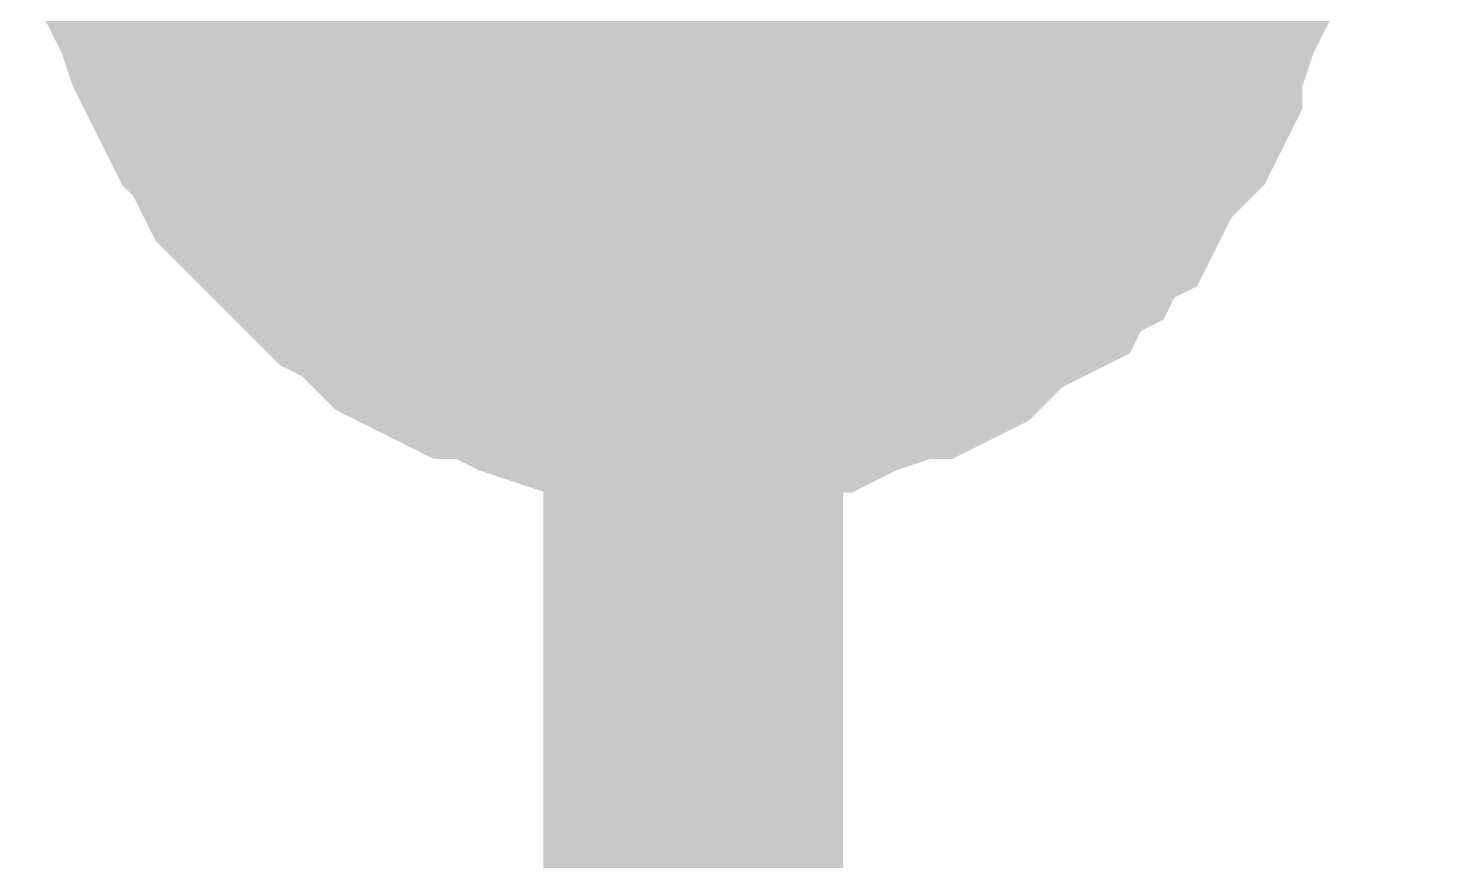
# Model space of a CAD drawing. Header units: inches. Extents: x 0 to 594, y 0 to 420.
# Drawn here: x 141.843 to 143.251, y 278.982 to 279.814 of the extents above; entities that cross this region are included whole.
import ezdxf

# ---------------------------------------------------------------- set-up
doc = ezdxf.new("R2010")
doc.units = ezdxf.units.IN
doc.layers.add('Sheet', color=255, linetype='Continuous')

msp = doc.modelspace()

# ---------------------------------------------------------------- linework, layer by layer
at = {"layer": 'Sheet'}
msp.add_lwpolyline([(142.246, 280, 0.508, 0.508, 1), (142.754, 280, 0.508, 0.508, 1)], format="xyseb", close=True, dxfattribs=at)
for points in [[(147.5033, 269.992, 0.2997, 0.2997, 0), (142.5085, 269.992, 0.2997, 0.2997, 0), (142.5085, 279.9925, 0.2997, 0.2997, 0)], [(142.5085, 279.4886, 0.2997, 0.2997, 0), (142.4861, 279.4886, 0.2997, 0.2997, 0), (142.4525, 279.4886, 0.2997, 0.2997, 0), (142.4301, 279.4998, 0.2997, 0.2997, 0), (142.4077, 279.4998, 0.2997, 0.2997, 0), (142.3853, 279.4998, 0.2997, 0.2997, 0), (142.3517, 279.511, 0.2997, 0.2997, 0), (142.3293, 279.5222, 0.2997, 0.2997, 0), (142.3069, 279.5334, 0.2997, 0.2997, 0), (142.2845, 279.5334, 0.2997, 0.2997, 0), (142.2621, 279.5446, 0.2997, 0.2997, 0), (142.2397, 279.5558, 0.2997, 0.2997, 0), (142.2173, 279.5782, 0.2997, 0.2997, 0), (142.2061, 279.5894, 0.2997, 0.2997, 0), (142.1837, 279.6006, 0.2997, 0.2997, 0), (142.1613, 279.623, 0.2997, 0.2997, 0), (142.1501, 279.6342, 0.2997, 0.2997, 0), (142.1277, 279.6566, 0.2997, 0.2997, 0), (142.1165, 279.6678, 0.2997, 0.2997, 0), (142.0941, 279.6902, 0.2997, 0.2997, 0), (142.0829, 279.7126, 0.2997, 0.2997, 0), (142.0717, 279.735, 0.2997, 0.2997, 0), (142.0605, 279.7462, 0.2997, 0.2997, 0), (142.0493, 279.7686, 0.2997, 0.2997, 0), (142.0381, 279.791, 0.2997, 0.2997, 0), (142.0269, 279.8134, 0.2997, 0.2997, 0), (142.0157, 279.847, 0.2997, 0.2997, 0), (142.0045, 279.8693, 0.2997, 0.2997, 0), (142.0045, 279.8917, 0.2997, 0.2997, 0), (142.0045, 279.9141, 0.2997, 0.2997, 0), (141.9933, 279.9365, 0.2997, 0.2997, 0), (141.9933, 279.9701, 0.2997, 0.2997, 0)], [(142.5085, 279.4886, 0.2997, 0.2997, 0), (142.4861, 279.4886, 0.2997, 0.2997, 0), (142.4525, 279.4886, 0.2997, 0.2997, 0), (142.4301, 279.4998, 0.2997, 0.2997, 0), (142.4077, 279.4998, 0.2997, 0.2997, 0), (142.3853, 279.4998, 0.2997, 0.2997, 0), (142.3517, 279.511, 0.2997, 0.2997, 0), (142.3293, 279.5222, 0.2997, 0.2997, 0), (142.3069, 279.5334, 0.2997, 0.2997, 0), (142.2845, 279.5334, 0.2997, 0.2997, 0), (142.2621, 279.5446, 0.2997, 0.2997, 0), (142.2397, 279.5558, 0.2997, 0.2997, 0), (142.2173, 279.5782, 0.2997, 0.2997, 0), (142.2061, 279.5894, 0.2997, 0.2997, 0), (142.1837, 279.6006, 0.2997, 0.2997, 0), (142.1613, 279.623, 0.2997, 0.2997, 0), (142.1501, 279.6342, 0.2997, 0.2997, 0), (142.1277, 279.6566, 0.2997, 0.2997, 0), (142.1165, 279.6678, 0.2997, 0.2997, 0), (142.0941, 279.6902, 0.2997, 0.2997, 0), (142.0829, 279.7126, 0.2997, 0.2997, 0), (142.0717, 279.735, 0.2997, 0.2997, 0), (142.0605, 279.7462, 0.2997, 0.2997, 0), (142.0493, 279.7686, 0.2997, 0.2997, 0), (142.0381, 279.791, 0.2997, 0.2997, 0), (142.0269, 279.8134, 0.2997, 0.2997, 0), (142.0157, 279.847, 0.2997, 0.2997, 0), (142.0045, 279.8693, 0.2997, 0.2997, 0), (142.0045, 279.8917, 0.2997, 0.2997, 0), (142.0045, 279.9141, 0.2997, 0.2997, 0), (141.9933, 279.9365, 0.2997, 0.2997, 0), (141.9933, 279.9701, 0.2997, 0.2997, 0)], [(142.5085, 279.4886, 0.2997, 0.2997, 0), (142.4861, 279.4886, 0.2997, 0.2997, 0), (142.4525, 279.4886, 0.2997, 0.2997, 0), (142.4301, 279.4998, 0.2997, 0.2997, 0), (142.4077, 279.4998, 0.2997, 0.2997, 0), (142.3853, 279.4998, 0.2997, 0.2997, 0), (142.3517, 279.511, 0.2997, 0.2997, 0), (142.3293, 279.5222, 0.2997, 0.2997, 0), (142.3069, 279.5334, 0.2997, 0.2997, 0), (142.2845, 279.5334, 0.2997, 0.2997, 0), (142.2621, 279.5446, 0.2997, 0.2997, 0), (142.2397, 279.5558, 0.2997, 0.2997, 0), (142.2173, 279.5782, 0.2997, 0.2997, 0), (142.2061, 279.5894, 0.2997, 0.2997, 0), (142.1837, 279.6006, 0.2997, 0.2997, 0), (142.1613, 279.623, 0.2997, 0.2997, 0), (142.1501, 279.6342, 0.2997, 0.2997, 0), (142.1277, 279.6566, 0.2997, 0.2997, 0), (142.1165, 279.6678, 0.2997, 0.2997, 0), (142.0941, 279.6902, 0.2997, 0.2997, 0), (142.0829, 279.7126, 0.2997, 0.2997, 0), (142.0717, 279.735, 0.2997, 0.2997, 0), (142.0605, 279.7462, 0.2997, 0.2997, 0), (142.0493, 279.7686, 0.2997, 0.2997, 0), (142.0381, 279.791, 0.2997, 0.2997, 0), (142.0269, 279.8134, 0.2997, 0.2997, 0), (142.0157, 279.847, 0.2997, 0.2997, 0), (142.0045, 279.8693, 0.2997, 0.2997, 0), (142.0045, 279.8917, 0.2997, 0.2997, 0), (142.0045, 279.9141, 0.2997, 0.2997, 0), (141.9933, 279.9365, 0.2997, 0.2997, 0), (141.9933, 279.9701, 0.2997, 0.2997, 0)], [(142.5085, 279.4886, 0.2997, 0.2997, 0), (142.4861, 279.4886, 0.2997, 0.2997, 0), (142.4525, 279.4886, 0.2997, 0.2997, 0), (142.4301, 279.4998, 0.2997, 0.2997, 0), (142.4077, 279.4998, 0.2997, 0.2997, 0), (142.3853, 279.4998, 0.2997, 0.2997, 0), (142.3517, 279.511, 0.2997, 0.2997, 0), (142.3293, 279.5222, 0.2997, 0.2997, 0), (142.3069, 279.5334, 0.2997, 0.2997, 0), (142.2845, 279.5334, 0.2997, 0.2997, 0), (142.2621, 279.5446, 0.2997, 0.2997, 0), (142.2397, 279.5558, 0.2997, 0.2997, 0), (142.2173, 279.5782, 0.2997, 0.2997, 0), (142.2061, 279.5894, 0.2997, 0.2997, 0), (142.1837, 279.6006, 0.2997, 0.2997, 0), (142.1613, 279.623, 0.2997, 0.2997, 0), (142.1501, 279.6342, 0.2997, 0.2997, 0), (142.1277, 279.6566, 0.2997, 0.2997, 0), (142.1165, 279.6678, 0.2997, 0.2997, 0), (142.0941, 279.6902, 0.2997, 0.2997, 0), (142.0829, 279.7126, 0.2997, 0.2997, 0), (142.0717, 279.735, 0.2997, 0.2997, 0), (142.0605, 279.7462, 0.2997, 0.2997, 0), (142.0493, 279.7686, 0.2997, 0.2997, 0), (142.0381, 279.791, 0.2997, 0.2997, 0), (142.0269, 279.8134, 0.2997, 0.2997, 0), (142.0157, 279.847, 0.2997, 0.2997, 0), (142.0045, 279.8693, 0.2997, 0.2997, 0), (142.0045, 279.8917, 0.2997, 0.2997, 0), (142.0045, 279.9141, 0.2997, 0.2997, 0), (141.9933, 279.9365, 0.2997, 0.2997, 0), (141.9933, 279.9701, 0.2997, 0.2997, 0)], [(143.0124, 279.9701, 0.2997, 0.2997, 0), (143.0124, 279.9365, 0.2997, 0.2997, 0), (143.0012, 279.9141, 0.2997, 0.2997, 0), (143.0012, 279.8917, 0.2997, 0.2997, 0), (143.0012, 279.8693, 0.2997, 0.2997, 0), (142.99, 279.847, 0.2997, 0.2997, 0), (142.9788, 279.8134, 0.2997, 0.2997, 0), (142.9676, 279.791, 0.2997, 0.2997, 0), (142.9676, 279.7686, 0.2997, 0.2997, 0), (142.9564, 279.7462, 0.2997, 0.2997, 0), (142.9452, 279.735, 0.2997, 0.2997, 0), (142.9229, 279.7126, 0.2997, 0.2997, 0), (142.9117, 279.6902, 0.2997, 0.2997, 0), (142.9005, 279.6678, 0.2997, 0.2997, 0), (142.8781, 279.6566, 0.2997, 0.2997, 0), (142.8669, 279.6342, 0.2997, 0.2997, 0), (142.8445, 279.623, 0.2997, 0.2997, 0), (142.8333, 279.6006, 0.2997, 0.2997, 0), (142.8109, 279.5894, 0.2997, 0.2997, 0), (142.7885, 279.5782, 0.2997, 0.2997, 0), (142.7661, 279.5558, 0.2997, 0.2997, 0), (142.7549, 279.5446, 0.2997, 0.2997, 0), (142.7325, 279.5334, 0.2997, 0.2997, 0), (142.7101, 279.5334, 0.2997, 0.2997, 0), (142.6877, 279.5222, 0.2997, 0.2997, 0), (142.6541, 279.511, 0.2997, 0.2997, 0), (142.6317, 279.4998, 0.2997, 0.2997, 0), (142.6093, 279.4998, 0.2997, 0.2997, 0), (142.5869, 279.4998, 0.2997, 0.2997, 0), (142.5645, 279.4886, 0.2997, 0.2997, 0), (142.5309, 279.4886, 0.2997, 0.2997, 0), (142.5085, 279.4886, 0.2997, 0.2997, 0)], [(143.0124, 279.9701, 0.2997, 0.2997, 0), (143.0124, 279.9365, 0.2997, 0.2997, 0), (143.0012, 279.9141, 0.2997, 0.2997, 0), (143.0012, 279.8917, 0.2997, 0.2997, 0), (143.0012, 279.8693, 0.2997, 0.2997, 0), (142.99, 279.847, 0.2997, 0.2997, 0), (142.9788, 279.8134, 0.2997, 0.2997, 0), (142.9676, 279.791, 0.2997, 0.2997, 0), (142.9676, 279.7686, 0.2997, 0.2997, 0), (142.9564, 279.7462, 0.2997, 0.2997, 0), (142.9452, 279.735, 0.2997, 0.2997, 0), (142.9229, 279.7126, 0.2997, 0.2997, 0), (142.9117, 279.6902, 0.2997, 0.2997, 0), (142.9005, 279.6678, 0.2997, 0.2997, 0), (142.8781, 279.6566, 0.2997, 0.2997, 0), (142.8669, 279.6342, 0.2997, 0.2997, 0), (142.8445, 279.623, 0.2997, 0.2997, 0), (142.8333, 279.6006, 0.2997, 0.2997, 0), (142.8109, 279.5894, 0.2997, 0.2997, 0), (142.7885, 279.5782, 0.2997, 0.2997, 0), (142.7661, 279.5558, 0.2997, 0.2997, 0), (142.7549, 279.5446, 0.2997, 0.2997, 0), (142.7325, 279.5334, 0.2997, 0.2997, 0), (142.7101, 279.5334, 0.2997, 0.2997, 0), (142.6877, 279.5222, 0.2997, 0.2997, 0), (142.6541, 279.511, 0.2997, 0.2997, 0), (142.6317, 279.4998, 0.2997, 0.2997, 0), (142.6093, 279.4998, 0.2997, 0.2997, 0), (142.5869, 279.4998, 0.2997, 0.2997, 0), (142.5645, 279.4886, 0.2997, 0.2997, 0), (142.5309, 279.4886, 0.2997, 0.2997, 0), (142.5085, 279.4886, 0.2997, 0.2997, 0)], [(143.0124, 279.9701, 0.2997, 0.2997, 0), (143.0124, 279.9365, 0.2997, 0.2997, 0), (143.0012, 279.9141, 0.2997, 0.2997, 0), (143.0012, 279.8917, 0.2997, 0.2997, 0), (143.0012, 279.8693, 0.2997, 0.2997, 0), (142.99, 279.847, 0.2997, 0.2997, 0), (142.9788, 279.8134, 0.2997, 0.2997, 0), (142.9676, 279.791, 0.2997, 0.2997, 0), (142.9676, 279.7686, 0.2997, 0.2997, 0), (142.9564, 279.7462, 0.2997, 0.2997, 0), (142.9452, 279.735, 0.2997, 0.2997, 0), (142.9229, 279.7126, 0.2997, 0.2997, 0), (142.9117, 279.6902, 0.2997, 0.2997, 0), (142.9005, 279.6678, 0.2997, 0.2997, 0), (142.8781, 279.6566, 0.2997, 0.2997, 0), (142.8669, 279.6342, 0.2997, 0.2997, 0), (142.8445, 279.623, 0.2997, 0.2997, 0), (142.8333, 279.6006, 0.2997, 0.2997, 0), (142.8109, 279.5894, 0.2997, 0.2997, 0), (142.7885, 279.5782, 0.2997, 0.2997, 0), (142.7661, 279.5558, 0.2997, 0.2997, 0), (142.7549, 279.5446, 0.2997, 0.2997, 0), (142.7325, 279.5334, 0.2997, 0.2997, 0), (142.7101, 279.5334, 0.2997, 0.2997, 0), (142.6877, 279.5222, 0.2997, 0.2997, 0), (142.6541, 279.511, 0.2997, 0.2997, 0), (142.6317, 279.4998, 0.2997, 0.2997, 0), (142.6093, 279.4998, 0.2997, 0.2997, 0), (142.5869, 279.4998, 0.2997, 0.2997, 0), (142.5645, 279.4886, 0.2997, 0.2997, 0), (142.5309, 279.4886, 0.2997, 0.2997, 0), (142.5085, 279.4886, 0.2997, 0.2997, 0)], [(143.0124, 279.9701, 0.2997, 0.2997, 0), (143.0124, 279.9365, 0.2997, 0.2997, 0), (143.0012, 279.9141, 0.2997, 0.2997, 0), (143.0012, 279.8917, 0.2997, 0.2997, 0), (143.0012, 279.8693, 0.2997, 0.2997, 0), (142.99, 279.847, 0.2997, 0.2997, 0), (142.9788, 279.8134, 0.2997, 0.2997, 0), (142.9676, 279.791, 0.2997, 0.2997, 0), (142.9676, 279.7686, 0.2997, 0.2997, 0), (142.9564, 279.7462, 0.2997, 0.2997, 0), (142.9452, 279.735, 0.2997, 0.2997, 0), (142.9229, 279.7126, 0.2997, 0.2997, 0), (142.9117, 279.6902, 0.2997, 0.2997, 0), (142.9005, 279.6678, 0.2997, 0.2997, 0), (142.8781, 279.6566, 0.2997, 0.2997, 0), (142.8669, 279.6342, 0.2997, 0.2997, 0), (142.8445, 279.623, 0.2997, 0.2997, 0), (142.8333, 279.6006, 0.2997, 0.2997, 0), (142.8109, 279.5894, 0.2997, 0.2997, 0), (142.7885, 279.5782, 0.2997, 0.2997, 0), (142.7661, 279.5558, 0.2997, 0.2997, 0), (142.7549, 279.5446, 0.2997, 0.2997, 0), (142.7325, 279.5334, 0.2997, 0.2997, 0), (142.7101, 279.5334, 0.2997, 0.2997, 0), (142.6877, 279.5222, 0.2997, 0.2997, 0), (142.6541, 279.511, 0.2997, 0.2997, 0), (142.6317, 279.4998, 0.2997, 0.2997, 0), (142.6093, 279.4998, 0.2997, 0.2997, 0), (142.5869, 279.4998, 0.2997, 0.2997, 0), (142.5645, 279.4886, 0.2997, 0.2997, 0), (142.5309, 279.4886, 0.2997, 0.2997, 0), (142.5085, 279.4886, 0.2997, 0.2997, 0)], [(142.5085, 279.4886, 0.0991, 0.0991, 0), (142.4861, 279.4886, 0.0991, 0.0991, 0), (142.4525, 279.4886, 0.0991, 0.0991, 0), (142.4301, 279.4998, 0.0991, 0.0991, 0), (142.4077, 279.4998, 0.0991, 0.0991, 0), (142.3853, 279.4998, 0.0991, 0.0991, 0), (142.3517, 279.511, 0.0991, 0.0991, 0), (142.3293, 279.5222, 0.0991, 0.0991, 0), (142.3069, 279.5334, 0.0991, 0.0991, 0), (142.2845, 279.5334, 0.0991, 0.0991, 0), (142.2621, 279.5446, 0.0991, 0.0991, 0), (142.2397, 279.5558, 0.0991, 0.0991, 0), (142.2173, 279.5782, 0.0991, 0.0991, 0), (142.2061, 279.5894, 0.0991, 0.0991, 0), (142.1837, 279.6006, 0.0991, 0.0991, 0), (142.1613, 279.623, 0.0991, 0.0991, 0), (142.1501, 279.6342, 0.0991, 0.0991, 0), (142.1277, 279.6566, 0.0991, 0.0991, 0), (142.1165, 279.6678, 0.0991, 0.0991, 0), (142.0941, 279.6902, 0.0991, 0.0991, 0), (142.0829, 279.7126, 0.0991, 0.0991, 0), (142.0717, 279.735, 0.0991, 0.0991, 0), (142.0605, 279.7462, 0.0991, 0.0991, 0), (142.0493, 279.7686, 0.0991, 0.0991, 0), (142.0381, 279.791, 0.0991, 0.0991, 0), (142.0269, 279.8134, 0.0991, 0.0991, 0), (142.0157, 279.847, 0.0991, 0.0991, 0), (142.0045, 279.8693, 0.0991, 0.0991, 0)], [(142.5085, 279.4886, 0.0991, 0.0991, 0), (142.4861, 279.4886, 0.0991, 0.0991, 0), (142.4525, 279.4886, 0.0991, 0.0991, 0), (142.4301, 279.4998, 0.0991, 0.0991, 0), (142.4077, 279.4998, 0.0991, 0.0991, 0), (142.3853, 279.4998, 0.0991, 0.0991, 0), (142.3517, 279.511, 0.0991, 0.0991, 0), (142.3293, 279.5222, 0.0991, 0.0991, 0), (142.3069, 279.5334, 0.0991, 0.0991, 0), (142.2845, 279.5334, 0.0991, 0.0991, 0), (142.2621, 279.5446, 0.0991, 0.0991, 0), (142.2397, 279.5558, 0.0991, 0.0991, 0), (142.2173, 279.5782, 0.0991, 0.0991, 0), (142.2061, 279.5894, 0.0991, 0.0991, 0), (142.1837, 279.6006, 0.0991, 0.0991, 0), (142.1613, 279.623, 0.0991, 0.0991, 0), (142.1501, 279.6342, 0.0991, 0.0991, 0), (142.1277, 279.6566, 0.0991, 0.0991, 0), (142.1165, 279.6678, 0.0991, 0.0991, 0), (142.0941, 279.6902, 0.0991, 0.0991, 0), (142.0829, 279.7126, 0.0991, 0.0991, 0), (142.0717, 279.735, 0.0991, 0.0991, 0), (142.0605, 279.7462, 0.0991, 0.0991, 0), (142.0493, 279.7686, 0.0991, 0.0991, 0), (142.0381, 279.791, 0.0991, 0.0991, 0), (142.0269, 279.8134, 0.0991, 0.0991, 0), (142.0157, 279.847, 0.0991, 0.0991, 0), (142.0045, 279.8693, 0.0991, 0.0991, 0)], [(142.5085, 279.4886, 0.0991, 0.0991, 0), (142.4861, 279.4886, 0.0991, 0.0991, 0), (142.4525, 279.4886, 0.0991, 0.0991, 0), (142.4301, 279.4998, 0.0991, 0.0991, 0), (142.4077, 279.4998, 0.0991, 0.0991, 0), (142.3853, 279.4998, 0.0991, 0.0991, 0), (142.3517, 279.511, 0.0991, 0.0991, 0), (142.3293, 279.5222, 0.0991, 0.0991, 0), (142.3069, 279.5334, 0.0991, 0.0991, 0), (142.2845, 279.5334, 0.0991, 0.0991, 0), (142.2621, 279.5446, 0.0991, 0.0991, 0), (142.2397, 279.5558, 0.0991, 0.0991, 0), (142.2173, 279.5782, 0.0991, 0.0991, 0), (142.2061, 279.5894, 0.0991, 0.0991, 0), (142.1837, 279.6006, 0.0991, 0.0991, 0), (142.1613, 279.623, 0.0991, 0.0991, 0), (142.1501, 279.6342, 0.0991, 0.0991, 0), (142.1277, 279.6566, 0.0991, 0.0991, 0), (142.1165, 279.6678, 0.0991, 0.0991, 0), (142.0941, 279.6902, 0.0991, 0.0991, 0), (142.0829, 279.7126, 0.0991, 0.0991, 0), (142.0717, 279.735, 0.0991, 0.0991, 0), (142.0605, 279.7462, 0.0991, 0.0991, 0), (142.0493, 279.7686, 0.0991, 0.0991, 0), (142.0381, 279.791, 0.0991, 0.0991, 0), (142.0269, 279.8134, 0.0991, 0.0991, 0), (142.0157, 279.847, 0.0991, 0.0991, 0), (142.0045, 279.8693, 0.0991, 0.0991, 0)], [(142.5085, 279.4886, 0.0991, 0.0991, 0), (142.4861, 279.4886, 0.0991, 0.0991, 0), (142.4525, 279.4886, 0.0991, 0.0991, 0), (142.4301, 279.4998, 0.0991, 0.0991, 0), (142.4077, 279.4998, 0.0991, 0.0991, 0), (142.3853, 279.4998, 0.0991, 0.0991, 0), (142.3517, 279.511, 0.0991, 0.0991, 0), (142.3293, 279.5222, 0.0991, 0.0991, 0), (142.3069, 279.5334, 0.0991, 0.0991, 0), (142.2845, 279.5334, 0.0991, 0.0991, 0), (142.2621, 279.5446, 0.0991, 0.0991, 0), (142.2397, 279.5558, 0.0991, 0.0991, 0), (142.2173, 279.5782, 0.0991, 0.0991, 0), (142.2061, 279.5894, 0.0991, 0.0991, 0), (142.1837, 279.6006, 0.0991, 0.0991, 0), (142.1613, 279.623, 0.0991, 0.0991, 0), (142.1501, 279.6342, 0.0991, 0.0991, 0), (142.1277, 279.6566, 0.0991, 0.0991, 0), (142.1165, 279.6678, 0.0991, 0.0991, 0), (142.0941, 279.6902, 0.0991, 0.0991, 0), (142.0829, 279.7126, 0.0991, 0.0991, 0), (142.0717, 279.735, 0.0991, 0.0991, 0), (142.0605, 279.7462, 0.0991, 0.0991, 0), (142.0493, 279.7686, 0.0991, 0.0991, 0), (142.0381, 279.791, 0.0991, 0.0991, 0), (142.0269, 279.8134, 0.0991, 0.0991, 0), (142.0157, 279.847, 0.0991, 0.0991, 0), (142.0045, 279.8693, 0.0991, 0.0991, 0)], [(143.0012, 279.8693, 0.0991, 0.0991, 0), (142.99, 279.847, 0.0991, 0.0991, 0), (142.9788, 279.8134, 0.0991, 0.0991, 0), (142.9676, 279.791, 0.0991, 0.0991, 0), (142.9676, 279.7686, 0.0991, 0.0991, 0), (142.9564, 279.7462, 0.0991, 0.0991, 0), (142.9452, 279.735, 0.0991, 0.0991, 0), (142.9229, 279.7126, 0.0991, 0.0991, 0), (142.9117, 279.6902, 0.0991, 0.0991, 0), (142.9005, 279.6678, 0.0991, 0.0991, 0), (142.8781, 279.6566, 0.0991, 0.0991, 0), (142.8669, 279.6342, 0.0991, 0.0991, 0), (142.8445, 279.623, 0.0991, 0.0991, 0), (142.8333, 279.6006, 0.0991, 0.0991, 0), (142.8109, 279.5894, 0.0991, 0.0991, 0), (142.7885, 279.5782, 0.0991, 0.0991, 0), (142.7661, 279.5558, 0.0991, 0.0991, 0), (142.7549, 279.5446, 0.0991, 0.0991, 0), (142.7325, 279.5334, 0.0991, 0.0991, 0), (142.7101, 279.5334, 0.0991, 0.0991, 0), (142.6877, 279.5222, 0.0991, 0.0991, 0), (142.6541, 279.511, 0.0991, 0.0991, 0), (142.6317, 279.4998, 0.0991, 0.0991, 0), (142.6093, 279.4998, 0.0991, 0.0991, 0), (142.5869, 279.4998, 0.0991, 0.0991, 0), (142.5645, 279.4886, 0.0991, 0.0991, 0), (142.5309, 279.4886, 0.0991, 0.0991, 0), (142.5085, 279.4886, 0.0991, 0.0991, 0)], [(143.0012, 279.8693, 0.0991, 0.0991, 0), (142.99, 279.847, 0.0991, 0.0991, 0), (142.9788, 279.8134, 0.0991, 0.0991, 0), (142.9676, 279.791, 0.0991, 0.0991, 0), (142.9676, 279.7686, 0.0991, 0.0991, 0), (142.9564, 279.7462, 0.0991, 0.0991, 0), (142.9452, 279.735, 0.0991, 0.0991, 0), (142.9229, 279.7126, 0.0991, 0.0991, 0), (142.9117, 279.6902, 0.0991, 0.0991, 0), (142.9005, 279.6678, 0.0991, 0.0991, 0), (142.8781, 279.6566, 0.0991, 0.0991, 0), (142.8669, 279.6342, 0.0991, 0.0991, 0), (142.8445, 279.623, 0.0991, 0.0991, 0), (142.8333, 279.6006, 0.0991, 0.0991, 0), (142.8109, 279.5894, 0.0991, 0.0991, 0), (142.7885, 279.5782, 0.0991, 0.0991, 0), (142.7661, 279.5558, 0.0991, 0.0991, 0), (142.7549, 279.5446, 0.0991, 0.0991, 0), (142.7325, 279.5334, 0.0991, 0.0991, 0), (142.7101, 279.5334, 0.0991, 0.0991, 0), (142.6877, 279.5222, 0.0991, 0.0991, 0), (142.6541, 279.511, 0.0991, 0.0991, 0), (142.6317, 279.4998, 0.0991, 0.0991, 0), (142.6093, 279.4998, 0.0991, 0.0991, 0), (142.5869, 279.4998, 0.0991, 0.0991, 0), (142.5645, 279.4886, 0.0991, 0.0991, 0), (142.5309, 279.4886, 0.0991, 0.0991, 0), (142.5085, 279.4886, 0.0991, 0.0991, 0)], [(143.0012, 279.8693, 0.0991, 0.0991, 0), (142.99, 279.847, 0.0991, 0.0991, 0), (142.9788, 279.8134, 0.0991, 0.0991, 0), (142.9676, 279.791, 0.0991, 0.0991, 0), (142.9676, 279.7686, 0.0991, 0.0991, 0), (142.9564, 279.7462, 0.0991, 0.0991, 0), (142.9452, 279.735, 0.0991, 0.0991, 0), (142.9229, 279.7126, 0.0991, 0.0991, 0), (142.9117, 279.6902, 0.0991, 0.0991, 0), (142.9005, 279.6678, 0.0991, 0.0991, 0), (142.8781, 279.6566, 0.0991, 0.0991, 0), (142.8669, 279.6342, 0.0991, 0.0991, 0), (142.8445, 279.623, 0.0991, 0.0991, 0), (142.8333, 279.6006, 0.0991, 0.0991, 0), (142.8109, 279.5894, 0.0991, 0.0991, 0), (142.7885, 279.5782, 0.0991, 0.0991, 0), (142.7661, 279.5558, 0.0991, 0.0991, 0), (142.7549, 279.5446, 0.0991, 0.0991, 0), (142.7325, 279.5334, 0.0991, 0.0991, 0), (142.7101, 279.5334, 0.0991, 0.0991, 0), (142.6877, 279.5222, 0.0991, 0.0991, 0), (142.6541, 279.511, 0.0991, 0.0991, 0), (142.6317, 279.4998, 0.0991, 0.0991, 0), (142.6093, 279.4998, 0.0991, 0.0991, 0), (142.5869, 279.4998, 0.0991, 0.0991, 0), (142.5645, 279.4886, 0.0991, 0.0991, 0), (142.5309, 279.4886, 0.0991, 0.0991, 0), (142.5085, 279.4886, 0.0991, 0.0991, 0)], [(143.0012, 279.8693, 0.0991, 0.0991, 0), (142.99, 279.847, 0.0991, 0.0991, 0), (142.9788, 279.8134, 0.0991, 0.0991, 0), (142.9676, 279.791, 0.0991, 0.0991, 0), (142.9676, 279.7686, 0.0991, 0.0991, 0), (142.9564, 279.7462, 0.0991, 0.0991, 0), (142.9452, 279.735, 0.0991, 0.0991, 0), (142.9229, 279.7126, 0.0991, 0.0991, 0), (142.9117, 279.6902, 0.0991, 0.0991, 0), (142.9005, 279.6678, 0.0991, 0.0991, 0), (142.8781, 279.6566, 0.0991, 0.0991, 0), (142.8669, 279.6342, 0.0991, 0.0991, 0), (142.8445, 279.623, 0.0991, 0.0991, 0), (142.8333, 279.6006, 0.0991, 0.0991, 0), (142.8109, 279.5894, 0.0991, 0.0991, 0), (142.7885, 279.5782, 0.0991, 0.0991, 0), (142.7661, 279.5558, 0.0991, 0.0991, 0), (142.7549, 279.5446, 0.0991, 0.0991, 0), (142.7325, 279.5334, 0.0991, 0.0991, 0), (142.7101, 279.5334, 0.0991, 0.0991, 0), (142.6877, 279.5222, 0.0991, 0.0991, 0), (142.6541, 279.511, 0.0991, 0.0991, 0), (142.6317, 279.4998, 0.0991, 0.0991, 0), (142.6093, 279.4998, 0.0991, 0.0991, 0), (142.5869, 279.4998, 0.0991, 0.0991, 0), (142.5645, 279.4886, 0.0991, 0.0991, 0), (142.5309, 279.4886, 0.0991, 0.0991, 0), (142.5085, 279.4886, 0.0991, 0.0991, 0)]]:
    msp.add_lwpolyline(points, format="xyseb", dxfattribs=at)

doc.saveas('drawing.dxf')
